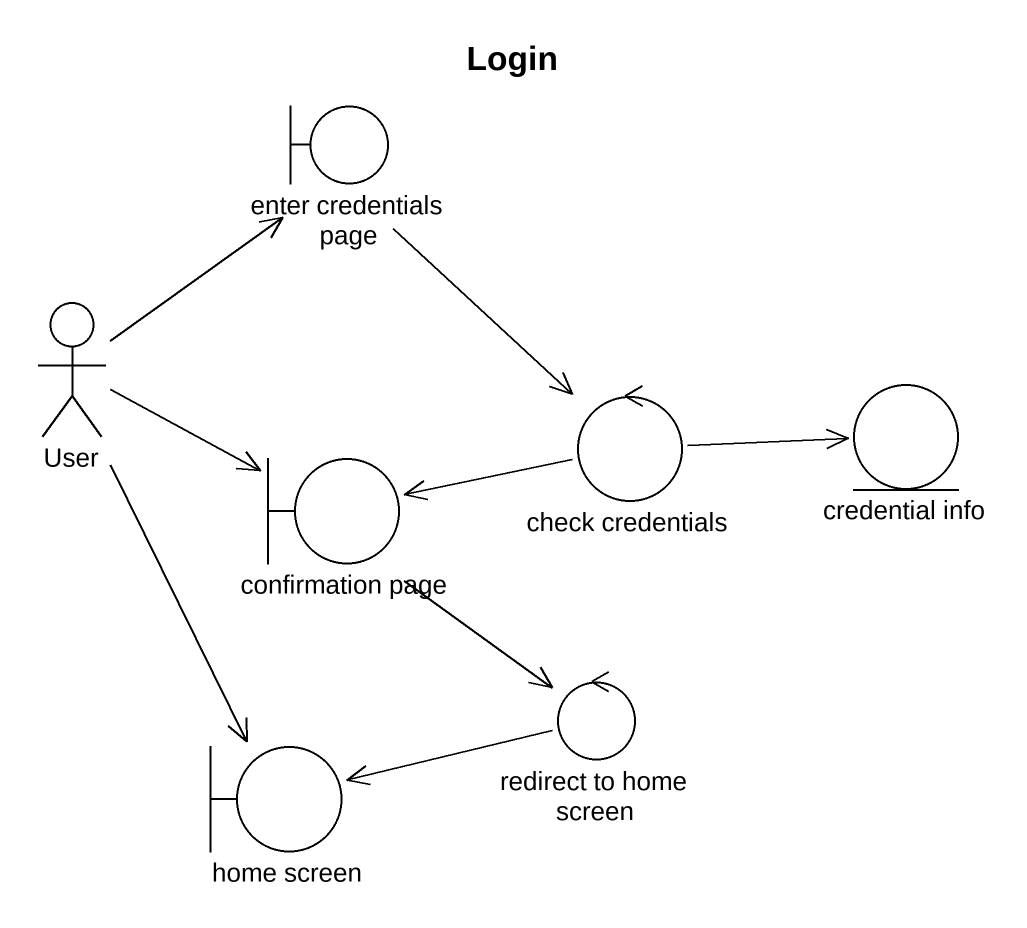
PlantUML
@startuml
title Login
boundary "enter credentials page" as enter_credentials_page
actor User
control "check credentials" as check_credentials
entity "credential info" as credential_info
boundary "confirmation page" as confirmation_page
control "redirect to home screen" as redirect_to_home_screen
boundary "home screen" as home_screen
enter_credentials_page --> check_credentials
User -up-> enter_credentials_page
User -right-> confirmation_page
User --> home_screen
check_credentials -right-> credential_info
check_credentials -left-> confirmation_page
confirmation_page --> redirect_to_home_screen
redirect_to_home_screen -left-> home_screen
@enduml
